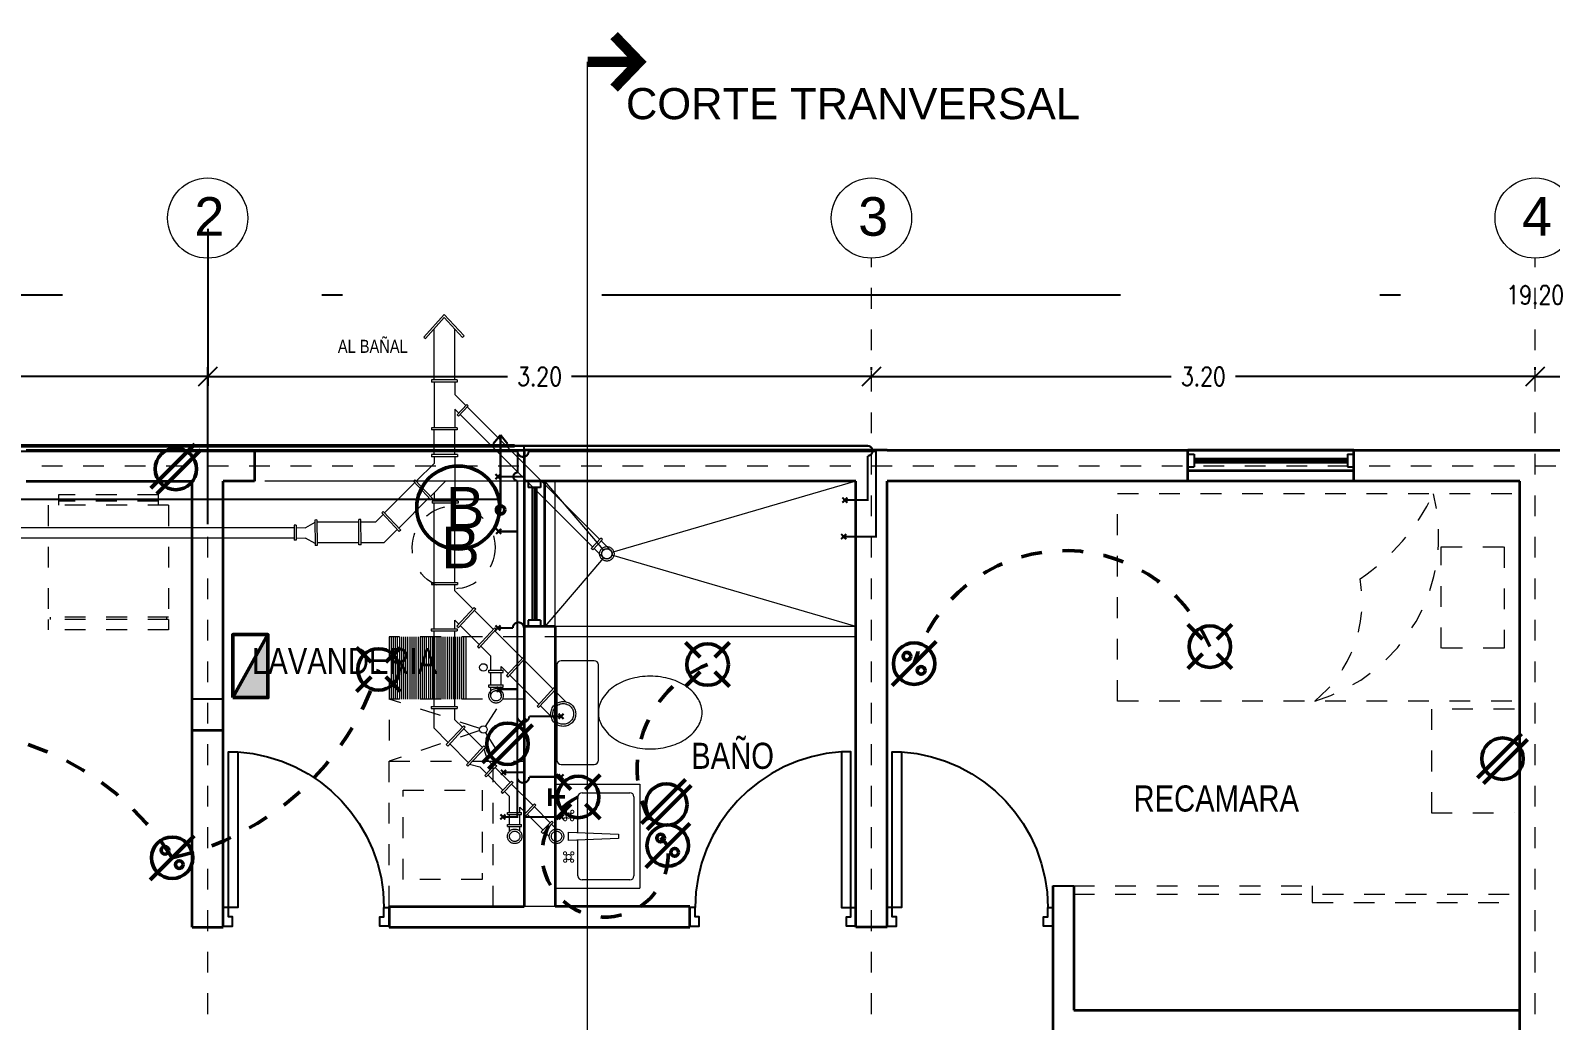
# Model space of a CAD drawing. Header units: metres. Extents: x -255 to -21, y -382 to -241.
# Drawn here: x -174.23 to -166.9, y -338.92 to -334.15 of the extents above; entities that cross this region are included whole.
import ezdxf
from ezdxf.enums import TextEntityAlignment as Align

# ---------------------------------------------------------------- set-up
doc = ezdxf.new("R2010")
doc.units = ezdxf.units.M
doc.header["$LTSCALE"] = 5
doc.header["$MEASUREMENT"] = 0
for name, pattern in [('CENTER2', [1.125, 0.75, -0.125, 0.125, -0.125]), ('DASHDOT', [1, 0.5, -0.25, 0, -0.25]), ('HIDDEN', [0.375, 0.25, -0.125])]:
    doc.linetypes.add(name, pattern=pattern)
doc.layers.get('0').update_dxf_attribs({"color": 30})
for name, color, linetype, lineweight in [('A-ANNO-DIMS', 3, 'Continuous', 18), ('A-ANNO-SYMB', 3, 'Continuous', 18), ('A-ANNO-TEXT', 3, 'Continuous', 18), ('A-DOOR-FULL', 4, 'Continuous', 25), ('A-ELEV-MBE2', 4, 'Continuous', 25), ('A-EQPM-FIXD', 1, 'Continuous', 50), ('A-FLOR-LEVL', 7, 'Continuous', 35), ('A-FLOR-OVHD', 3, 'HIDDEN', 18), ('A-FURN', 8, 'Continuous', 18), ('A-GLAZ-FULL', 4, 'Continuous', 25), ('A-WALL-FULL', 7, 'Continuous', 35), ('A-WALL-FULL-EXTR', 7, 'Continuous', 35), ('A-WALL-FULL-INTR', 7, 'Continuous', 35)]:
    doc.layers.add(name, color=color, linetype=linetype, lineweight=lineweight)
doc.styles.add('E-ARIAL', font='arial.ttf')
doc.styles.add('E-ROMANS', font='romans.shx', dxfattribs={"width": 0.8})
doc.styles.get("Standard").update_dxf_attribs({"font": 'arial.ttf'})
doc.dimstyles.new('E-0050_TICK_18', dxfattribs={"dimscale": 0.001, "dimtxt": 90, "dimasz": 90, "dimexe": 45, "dimexo": 30, "dimgap": 45, "dimtad": 0, "dimzin": 0, "dimdsep": 46, "dimtxsty": 'E-ROMANS', "dimblk": 'OBLIQUE', "dimcen": 45, "dimclrd": 256, "dimclre": 256, "dimclrt": 256, "dimadec": 0, "dimazin": 0, "dimtfac": 1, "dimtmove": 1, "dimatfit": 3, "dimldrblk": 'OPEN90', "dimfxl": 1, "dimtfill": 1, "dimtolj": 1, "dimtzin": 0, "dimarcsym": 0})

# ---------------------------------------------------------------- blocks, each defined once
blk = doc.blocks.new('DOOR-75')
for points in [[(-0.07, 0.84), (-0.07, 0.09), (-0.025, 0.09), (-0.025, 0.84), (-0.07, 0.84)], [(-0.775, 0.09), (-0.8, 0.09), (-0.8, 0), (-0.755, 0), (-0.755, 0.045), (-0.775, 0.045), (-0.775, 0.09)], [(-0.025, 0.09), (0, 0.09), (0, 0), (-0.045, 0), (-0.045, 0.045), (-0.025, 0.045), (-0.025, 0.09)]]:
    blk.add_lwpolyline(points)
at = {"linetype": 'HIDDEN'}
blk.add_arc((-0.0225, 0.089), 0.7525, 93.61808, 179.92486, dxfattribs=at)
blk = doc.blocks.new('_Oblique')
at = {"color": 0, "linetype": 'ByBlock', "lineweight": -2}
blk.add_line((-0.5, -0.5), (0.5, 0.5), dxfattribs=at)
blk = doc.blocks.new('*D182')
at = {"layer": 'A-ANNO-DIMS', "linetype": 'DASHDOT', "lineweight": -2, "transparency": 16777216}
for p, q in [((-173.3706, -336.5264), (-173.3706, -335.7701)), ((-170.1706, -335.7851), (-170.1706, -335.7701)), ((-173.3706, -335.8151), (-171.9253, -335.8151)), ((-170.1706, -335.8151), (-171.6159, -335.8151))]:
    blk.add_line(p, q, dxfattribs=at)
at = {"layer": 'A-ANNO-DIMS', "linetype": 'DASHDOT', "lineweight": -2, "transparency": 16777216, "xscale": 0.09, "yscale": 0.09, "zscale": 0.09, "rotation": 180}
blk.add_blockref('_Oblique', (-173.3706, -335.8151), dxfattribs=at)
at = {"layer": 'A-ANNO-DIMS', "linetype": 'DASHDOT', "lineweight": -2, "transparency": 16777216, "xscale": 0.09, "yscale": 0.09, "zscale": 0.09}
blk.add_blockref('_Oblique', (-170.1706, -335.8151), dxfattribs=at)
at = {"layer": 'A-ANNO-DIMS', "linetype": 'DASHDOT', "transparency": 16777216, "insert": (-171.7706, -335.8151), "char_height": 0.09, "attachment_point": 5, "style": 'E-ROMANS', "bg_fill": 3, "box_fill_scale": 1.25, "bg_fill_color": 256, "bg_fill_true_color": 13158600, "bg_fill_transparency": 0}
blk.add_mtext('\\A1;3.20', dxfattribs=at)
blk = doc.blocks.new('_Open90')
at = {"color": 0, "linetype": 'ByBlock', "lineweight": -2}
for p, q in [((0, 0), (-1, 0)), ((-0.5, 0.5), (0, 0)), ((0, 0), (-0.5, -0.5))]:
    blk.add_line(p, q, dxfattribs=at)
blk = doc.blocks.new('BAÑO 1')
at = {"linetype": 'DASHDOT'}
for p, q in [((0.2195, 1.0012), (0.2195, 1.2465)), ((0.3195, 1.0011), (0.3195, 1.2465)), ((0.3313, 1.0011), (0.2079, 1.0013)), ((0.2079, 1.0013), (0.2079, 0.9913)), ((0.3313, 0.9911), (0.2079, 0.9913)), ((0.2196, 0.9912), (0.2196, 0.7707)), ((0.3196, 0.9912), (0.3196, 0.931)), ((0.3313, 1.0011), (0.3313, 0.9911)), ((0.3724, 0.8781), (0.3196, 0.931)), ((0.3767, 0.8828), (0.3301, 0.8328)), ((0.3841, 0.8759), (0.3767, 0.8828)), ((0.3383, 0.8416), (0.3196, 0.8603)), ((0.3196, 0.8603), (0.3196, 0.7706)), ((0.3374, 0.826), (0.3301, 0.8328)), ((0.3841, 0.8759), (0.3374, 0.826)), ((0.984, 0.1963), (0.3454, 0.8345)), ((1.0181, 0.2328), (0.3795, 0.8711)), ((0.3313, 0.7706), (0.2079, 0.7708)), ((0.2079, 0.7708), (0.2079, 0.7608)), ((0.3313, 0.7606), (0.2079, 0.7608)), ((0.2195, 0.6412), (0.2195, 0.7607)), ((0.3195, 0.6412), (0.3195, 0.7606)), ((0.3313, 0.7706), (0.3313, 0.7606)), ((0.1337, 0.5131), (0.221, 0.6004)), ((0.333, 0.6412), (0.2077, 0.6412)), ((0.2077, 0.6412), (0.2077, 0.6312)), ((0.333, 0.6312), (0.2077, 0.6312)), ((0.221, 0.6004), (0.221, 0.6312)), ((0.321, 0.4177), (0.321, 0.6312)), ((0.333, 0.6412), (0.333, 0.6312)), ((0.1271, 0.5204), (0.1198, 0.5136)), ((0.2039, 0.4233), (0.1198, 0.5136)), ((0.2112, 0.4301), (0.1271, 0.5204)), ((0.202, 0.44), (0.2752, 0.5131)), ((-0.0191, 0.3604), (0.1267, 0.5062)), ((0.221, 0.4177), (0.221, 0.459)), ((-0.0256, 0.3674), (-0.0329, 0.3606)), ((0.0585, 0.277), (-0.0256, 0.3674)), ((0.0491, 0.2872), (0.1949, 0.4329)), ((0.2112, 0.4301), (0.2039, 0.4233)), ((0.335, 0.4177), (0.2097, 0.4177)), ((0.2097, 0.4177), (0.2097, 0.4077)), ((0.335, 0.4077), (0.2097, 0.4077)), ((0.2195, 0.0254), (0.2195, 0.4077)), ((0.3195, 0.0254), (0.3195, 0.4077)), ((0.335, 0.4177), (0.335, 0.4077)), ((-2.3333, 0.2996), (-2.3331, 0.227)), ((-2.3233, 0.2996), (-2.3333, 0.2996)), ((-2.3233, 0.2996), (-2.3231, 0.227)), ((-0.4552, 0.3016), (-0.455, 0.229)), ((-0.4452, 0.3016), (-0.4552, 0.3016)), ((-0.4452, 0.3016), (-0.445, 0.229)), ((-0.3553, 0.3136), (-0.4, 0.2886)), ((-0.3455, 0.3263), (-0.3555, 0.3261)), ((-0.3555, 0.3261), (-0.3534, 0.2027)), ((-0.3455, 0.3263), (-0.3434, 0.2029)), ((-0.3454, 0.3179), (-0.1428, 0.3179)), ((-0.1424, 0.2058), (-0.1429, 0.3293)), ((-0.1329, 0.3293), (-0.1429, 0.3293)), ((-0.1324, 0.2059), (-0.1329, 0.3293)), ((-0.1328, 0.3179), (-0.0617, 0.3179)), ((-0.0617, 0.3179), (-0.0262, 0.3533)), ((0.0512, 0.2702), (-0.0329, 0.3606)), ((-2.3689, 0.2397), (-0.455, 0.2397)), ((-2.3685, 0.2897), (-0.4552, 0.2897)), ((-2.3231, 0.227), (-2.3331, 0.227)), ((-0.445, 0.229), (-0.455, 0.229)), ((-0.4452, 0.2895), (-0.4, 0.2886)), ((-0.445, 0.2395), (-0.3995, 0.2386)), ((-0.3536, 0.2129), (-0.3995, 0.2386)), ((-0.0203, 0.2179), (0.042, 0.2801)), ((0.0585, 0.277), (0.0512, 0.2702)), ((1.0238, 0.239), (0.9772, 0.189)), ((1.0311, 0.2322), (0.9845, 0.1822)), ((-0.3434, 0.2029), (-0.3534, 0.2027)), ((-0.3437, 0.2179), (-0.1424, 0.2179)), ((-0.1324, 0.2059), (-0.1424, 0.2058)), ((-0.1324, 0.2179), (-0.0203, 0.2179)), ((0.9845, 0.1822), (0.9772, 0.189)), ((1.0348, 0.1455), (0.991, 0.1892)), ((0.2075, 0.0254), (0.3328, 0.0254)), ((0.2075, 0.0254), (0.2075, 0.0154)), ((0.2075, 0.0154), (0.3328, 0.0154)), ((0.2195, -0.198), (0.2195, 0.0154)), ((0.3195, -0.0154), (0.3195, 0.0154)), ((0.3328, 0.0254), (0.3328, 0.0154)), ((0.4067, -0.1025), (0.3195, -0.0154)), ((0.3293, -0.1857), (0.4134, -0.0953)), ((0.3366, -0.1925), (0.4207, -0.1021)), ((0.4134, -0.0953), (0.4207, -0.1021)), ((0.5055, -0.2012), (0.4138, -0.1096)), ((0.2055, -0.198), (0.3308, -0.198)), ((0.2055, -0.198), (0.2055, -0.208)), ((0.2055, -0.208), (0.3308, -0.208)), ((0.2195, -0.5728), (0.2195, -0.208)), ((0.3385, -0.1758), (0.3195, -0.1568)), ((0.3195, -0.198), (0.3195, -0.1568)), ((0.3195, -0.5728), (0.3195, -0.208)), ((0.3293, -0.1857), (0.3366, -0.1925)), ((0.3308, -0.198), (0.3308, -0.208)), ((0.4373, -0.2744), (0.3456, -0.1828)), ((0.4281, -0.2843), (0.5122, -0.1939)), ((0.4354, -0.2911), (0.5195, -0.2008)), ((0.5122, -0.1939), (0.5195, -0.2008)), ((0.6454, -0.341), (0.5125, -0.2083)), ((0.4281, -0.2843), (0.4354, -0.2911)), ((0.4933, -0.3304), (0.4444, -0.2815)), ((0.4933, -0.3983), (0.4933, -0.3304)), ((0.5679, -0.4241), (0.6521, -0.3338)), ((0.5753, -0.431), (0.6594, -0.3406)), ((0.6521, -0.3338), (0.6594, -0.3406)), ((0.7927, -0.4883), (0.6524, -0.3481)), ((0.4837, -0.3983), (0.552, -0.3983)), ((0.4837, -0.4083), (0.4837, -0.3983)), ((0.4837, -0.4083), (0.552, -0.4083)), ((0.4933, -0.4691), (0.4933, -0.4083)), ((0.5772, -0.4142), (0.5433, -0.3804)), ((0.5433, -0.3983), (0.5433, -0.3804)), ((0.5433, -0.4691), (0.5433, -0.4083)), ((0.552, -0.4083), (0.552, -0.3983)), ((0.5679, -0.4241), (0.5753, -0.431)), ((0.7245, -0.5615), (0.5842, -0.4213)), ((0.484, -0.4691), (0.5523, -0.4691)), ((0.484, -0.4791), (0.484, -0.4691)), ((0.484, -0.4791), (0.5523, -0.4791)), ((0.4933, -0.5213), (0.4933, -0.4791)), ((0.5433, -0.5213), (0.5433, -0.4791)), ((0.5523, -0.4791), (0.5523, -0.4691)), ((0.7162, -0.5705), (0.8003, -0.4802)), ((0.7235, -0.5773), (0.8076, -0.487)), ((0.8541, -0.5497), (0.7998, -0.4954)), ((0.8003, -0.4802), (0.8076, -0.487)), ((0.2055, -0.5728), (0.3308, -0.5728)), ((0.2055, -0.5728), (0.2055, -0.5828)), ((0.2055, -0.5828), (0.3308, -0.5828)), ((0.2195, -0.678), (0.2195, -0.5828)), ((0.3195, -0.6366), (0.3195, -0.5828)), ((0.3308, -0.5728), (0.3308, -0.5828)), ((0.7162, -0.5705), (0.7235, -0.5773)), ((0.7834, -0.6204), (0.7316, -0.5686)), ((0.3559, -0.6731), (0.3195, -0.6366)), ((0.2877, -0.7464), (0.2195, -0.678)), ((0.2783, -0.7565), (0.3625, -0.6661)), ((0.2857, -0.7633), (0.3698, -0.6729)), ((0.3625, -0.6661), (0.3698, -0.6729)), ((0.4535, -0.7709), (0.363, -0.6802)), ((0.2783, -0.7565), (0.2857, -0.7633)), ((0.384, -0.8428), (0.2948, -0.7534)), ((0.3753, -0.8535), (0.4594, -0.7632)), ((0.3826, -0.8603), (0.4667, -0.77)), ((0.4594, -0.7632), (0.4667, -0.77)), ((0.4598, -0.7775), (0.475, -0.8278)), ((0.3753, -0.8535), (0.3826, -0.8603)), ((0.3911, -0.8512), (0.4407, -0.8642)), ((0.4726, -0.8962), (0.4407, -0.8642)), ((0.4642, -0.9049), (0.5144, -0.8525)), ((0.4714, -0.9118), (0.5216, -0.8594)), ((0.5071, -0.86), (0.475, -0.8278)), ((0.5864, -0.9394), (0.5142, -0.8671)), ((0.5144, -0.8525), (0.5216, -0.8594)), ((0.4642, -0.9049), (0.4714, -0.9118)), ((0.5518, -0.9755), (0.4796, -0.9032)), ((0.5429, -0.9848), (0.5931, -0.9324)), ((0.5501, -0.9917), (0.6004, -0.9393)), ((0.5931, -0.9324), (0.6004, -0.9393)), ((0.696, -1.0492), (0.5934, -0.9465)), ((0.5429, -0.9848), (0.5501, -0.9917)), ((0.5836, -1.0074), (0.5589, -0.9826)), ((0.5836, -1.0839), (0.5836, -1.0074)), ((0.5732, -1.0839), (0.6416, -1.0839)), ((0.5732, -1.0939), (0.5732, -1.0839)), ((0.5732, -1.0939), (0.6416, -1.0939)), ((0.5836, -1.142), (0.5836, -1.0939)), ((0.6336, -1.0839), (0.6336, -1.0575)), ((0.6614, -1.0854), (0.6336, -1.0575)), ((0.6336, -1.142), (0.6336, -1.0939)), ((0.6416, -1.0939), (0.6416, -1.0839)), ((0.6532, -1.0939), (0.7034, -1.0415)), ((0.6532, -1.0939), (0.6604, -1.1008)), ((0.6604, -1.1008), (0.7107, -1.0484)), ((0.7447, -1.1689), (0.6685, -1.0924)), ((0.7793, -1.1328), (0.703, -1.0563)), ((0.7034, -1.0415), (0.7107, -1.0484)), ((0.5732, -1.142), (0.6416, -1.142)), ((0.5732, -1.152), (0.5732, -1.142)), ((0.5732, -1.152), (0.6416, -1.152)), ((0.5836, -1.174), (0.5836, -1.152)), ((0.6336, -1.1745), (0.6336, -1.152)), ((0.6416, -1.152), (0.6416, -1.142)), ((0.7362, -1.1777), (0.7865, -1.1253)), ((0.7435, -1.1847), (0.7937, -1.1322)), ((0.8102, -1.1637), (0.7864, -1.1398)), ((0.7865, -1.1253), (0.7937, -1.1322)), ((0.5836, -1.2022), (0.5836, -1.1952)), ((0.7362, -1.1777), (0.7435, -1.1847)), ((0.7748, -1.199), (0.7518, -1.176))]:
    blk.add_line(p, q, dxfattribs=at)
for centre, radius in [((-2.3945, 0.2649), 0.036), ((-2.3945, 0.2649), 0.026), ((1.0525, 0.1631), 0.035), ((1.0525, 0.1631), 0.025), ((0.5183, -0.5213), 0.035), ((0.5183, -0.5213), 0.025), ((0.8422, -0.6085), 0.06), ((0.8422, -0.6085), 0.05), ((0.6083, -1.1987), 0.035), ((0.8098, -1.1987), 0.035), ((0.6083, -1.1987), 0.025), ((0.8098, -1.1987), 0.025)]:
    blk.add_circle(centre, radius, dxfattribs=at)
blk = doc.blocks.new('*D189')
at = {"layer": 'A-ANNO-DIMS', "linetype": 'DASHDOT', "lineweight": -2, "transparency": 16777216}
for p, q in [((-176.5706, -334.8836), (-176.5706, -335.467)), ((-157.3706, -334.8836), (-157.3706, -335.467)), ((-176.5706, -335.422), (-167.1545, -335.422)), ((-157.3706, -335.422), (-166.7868, -335.422))]:
    blk.add_line(p, q, dxfattribs=at)
at = {"layer": 'A-ANNO-DIMS', "linetype": 'DASHDOT', "lineweight": -2, "transparency": 16777216, "xscale": 0.09, "yscale": 0.09, "zscale": 0.09, "rotation": 180}
blk.add_blockref('_Oblique', (-176.5706, -335.422), dxfattribs=at)
at = {"layer": 'A-ANNO-DIMS', "linetype": 'DASHDOT', "lineweight": -2, "transparency": 16777216, "xscale": 0.09, "yscale": 0.09, "zscale": 0.09}
blk.add_blockref('_Oblique', (-157.3706, -335.422), dxfattribs=at)
at = {"layer": 'A-ANNO-DIMS', "linetype": 'DASHDOT', "transparency": 16777216, "insert": (-166.9706, -335.422), "char_height": 0.09, "attachment_point": 5, "style": 'E-ROMANS', "bg_fill": 3, "box_fill_scale": 1.25, "bg_fill_color": 256, "bg_fill_true_color": 13158600, "bg_fill_transparency": 0}
blk.add_mtext('\\A1;19.20', dxfattribs=at)
blk = doc.blocks.new('*D192')
at = {"layer": 'A-ANNO-DIMS', "linetype": 'DASHDOT', "lineweight": -2, "transparency": 16777216}
for p, q in [((-166.9706, -335.7851), (-166.9706, -335.7701)), ((-163.7706, -335.7851), (-163.7706, -335.7701)), ((-166.9706, -335.8151), (-165.5253, -335.8151)), ((-163.7706, -335.8151), (-165.2159, -335.8151))]:
    blk.add_line(p, q, dxfattribs=at)
at = {"layer": 'A-ANNO-DIMS', "linetype": 'DASHDOT', "lineweight": -2, "transparency": 16777216, "xscale": 0.09, "yscale": 0.09, "zscale": 0.09, "rotation": 180}
blk.add_blockref('_Oblique', (-166.9706, -335.8151), dxfattribs=at)
at = {"layer": 'A-ANNO-DIMS', "linetype": 'DASHDOT', "lineweight": -2, "transparency": 16777216, "xscale": 0.09, "yscale": 0.09, "zscale": 0.09}
blk.add_blockref('_Oblique', (-163.7706, -335.8151), dxfattribs=at)
at = {"layer": 'A-ANNO-DIMS', "linetype": 'DASHDOT', "transparency": 16777216, "insert": (-165.3706, -335.8151), "char_height": 0.09, "attachment_point": 5, "style": 'E-ROMANS', "bg_fill": 3, "box_fill_scale": 1.25, "bg_fill_color": 256, "bg_fill_true_color": 13158600, "bg_fill_transparency": 0}
blk.add_mtext('\\A1;3.20', dxfattribs=at)
blk = doc.blocks.new('*D193')
at = {"layer": 'A-ANNO-DIMS', "linetype": 'DASHDOT', "lineweight": -2, "transparency": 16777216}
for p, q in [((-170.1706, -335.7851), (-170.1706, -335.7701)), ((-166.9706, -335.7851), (-166.9706, -335.7701)), ((-170.1706, -335.8151), (-168.7253, -335.8151)), ((-166.9706, -335.8151), (-168.4159, -335.8151))]:
    blk.add_line(p, q, dxfattribs=at)
at = {"layer": 'A-ANNO-DIMS', "linetype": 'DASHDOT', "lineweight": -2, "transparency": 16777216, "xscale": 0.09, "yscale": 0.09, "zscale": 0.09, "rotation": 180}
blk.add_blockref('_Oblique', (-170.1706, -335.8151), dxfattribs=at)
at = {"layer": 'A-ANNO-DIMS', "linetype": 'DASHDOT', "lineweight": -2, "transparency": 16777216, "xscale": 0.09, "yscale": 0.09, "zscale": 0.09}
blk.add_blockref('_Oblique', (-166.9706, -335.8151), dxfattribs=at)
at = {"layer": 'A-ANNO-DIMS', "linetype": 'DASHDOT', "transparency": 16777216, "insert": (-168.5706, -335.8151), "char_height": 0.09, "attachment_point": 5, "style": 'E-ROMANS', "bg_fill": 3, "box_fill_scale": 1.25, "bg_fill_color": 256, "bg_fill_true_color": 13158600, "bg_fill_transparency": 0}
blk.add_mtext('\\A1;3.20', dxfattribs=at)
blk = doc.blocks.new('*D194')
at = {"layer": 'A-ANNO-DIMS', "lineweight": -2, "transparency": 16777216}
for p, q in [((-173.3706, -336.5264), (-173.3706, -335.7701)), ((-170.1706, -335.7851), (-170.1706, -335.7701)), ((-173.3706, -335.8151), (-171.9253, -335.8151)), ((-170.1706, -335.8151), (-171.6159, -335.8151))]:
    blk.add_line(p, q, dxfattribs=at)
at = {"layer": 'A-ANNO-DIMS', "lineweight": -2, "transparency": 16777216, "xscale": 0.09, "yscale": 0.09, "zscale": 0.09, "rotation": 180}
blk.add_blockref('_Oblique', (-173.3706, -335.8151), dxfattribs=at)
at = {"layer": 'A-ANNO-DIMS', "lineweight": -2, "transparency": 16777216, "xscale": 0.09, "yscale": 0.09, "zscale": 0.09}
blk.add_blockref('_Oblique', (-170.1706, -335.8151), dxfattribs=at)
at = {"layer": 'A-ANNO-DIMS', "transparency": 16777216, "insert": (-171.7706, -335.8151), "char_height": 0.09, "attachment_point": 5, "style": 'E-ROMANS', "bg_fill": 3, "box_fill_scale": 1.25, "bg_fill_color": 256, "bg_fill_true_color": 13158600, "bg_fill_transparency": 0}
blk.add_mtext('\\A1;3.20', dxfattribs=at)
blk = doc.blocks.new('*D195')
at = {"layer": 'A-ANNO-DIMS', "linetype": 'DASHDOT', "lineweight": -2, "transparency": 16777216}
for p, q in [((-176.5706, -335.1037), (-176.5706, -335.8601)), ((-173.3706, -335.1037), (-173.3706, -335.8601)), ((-176.5706, -335.8151), (-175.1253, -335.8151)), ((-173.3706, -335.8151), (-174.8159, -335.8151))]:
    blk.add_line(p, q, dxfattribs=at)
at = {"layer": 'A-ANNO-DIMS', "linetype": 'DASHDOT', "lineweight": -2, "transparency": 16777216, "xscale": 0.09, "yscale": 0.09, "zscale": 0.09, "rotation": 180}
blk.add_blockref('_Oblique', (-176.5706, -335.8151), dxfattribs=at)
at = {"layer": 'A-ANNO-DIMS', "linetype": 'DASHDOT', "lineweight": -2, "transparency": 16777216, "xscale": 0.09, "yscale": 0.09, "zscale": 0.09}
blk.add_blockref('_Oblique', (-173.3706, -335.8151), dxfattribs=at)
at = {"layer": 'A-ANNO-DIMS', "linetype": 'DASHDOT', "transparency": 16777216, "insert": (-174.9706, -335.8151), "char_height": 0.09, "attachment_point": 5, "style": 'E-ROMANS', "bg_fill": 3, "box_fill_scale": 1.25, "bg_fill_color": 256, "bg_fill_true_color": 13158600, "bg_fill_transparency": 0}
blk.add_mtext('\\A1;3.20', dxfattribs=at)
blk = doc.blocks.new('INOD')
for p, q in [((0.23, 0), (-0.23, 0)), ((-0.25, -0.02), (-0.25, -0.18)), ((0.25, -0.18), (0.25, -0.02)), ((-0.23, -0.2), (0.23, -0.2))]:
    blk.add_line(p, q)
blk.add_lwpolyline([(-0.175, -0.45, 0.07067), (-0.1609, -0.5491, 0.082314), (-0.1237, -0.6268, 0.106842), (-0.0634, -0.6826, 0.13438), (0, -0.7, 0.13438), (0.0634, -0.6826, 0.106842), (0.1237, -0.6268, 0.082314), (0.1609, -0.5491, 0.07067), (0.175, -0.45, 0.07067), (0.1609, -0.3509, 0.082314), (0.1237, -0.2732, 0.106842), (0.0634, -0.2174, 0.13438), (0, -0.2, 0.13438), (-0.0634, -0.2174, 0.106842), (-0.1237, -0.2732, 0.082314), (-0.1609, -0.3509, 0.07067)], format="xyb", close=True)
for centre, start, end in [((-0.23, -0.02), 90, 180), ((0.23, -0.02), 0, 90), ((-0.23, -0.18), 180, 270), ((0.23, -0.18), 270, 0)]:
    blk.add_arc(centre, 0.02, start, end)
blk = doc.blocks.new('TAG-CORTE-2')
blk.add_line((0, 0), (0, 2))
at = {"const_width": 0.1}
blk.add_lwpolyline([(0, 2), (0.5, 2)], dxfattribs=at)
at = {"style": 'E-ARIAL'}
blk.add_attdef('A', text='', height=0.6, dxfattribs=at).set_placement((0.5, 2), align=Align.MIDDLE_LEFT)

msp = doc.modelspace()

# ---------------------------------------------------------------- hatches: boundary and pattern name
at = {"layer": 'A-EQPM-FIXD'}
msp.add_hatch(color=256, dxfattribs=at).paths.add_polyline_path([(-173.2496, -337.3625), (-173.0805, -337.3625), (-173.0805, -337.0587)])

# ---------------------------------------------------------------- linework, layer by layer
at = {"layer": 'A-ANNO-DIMS', "linetype": 'DASHDOT', "const_width": 0.01}
msp.add_lwpolyline([(-173.4456, -337.3698), (-173.4456, -337.5198), (-173.2956, -337.5198), (-173.2956, -337.3698)], close=True, dxfattribs=at)
at = {"layer": 'A-ANNO-DIMS'}
for centre in [(-173.3706, -335.0512), (-170.1706, -335.0512), (-166.9706, -335.0512)]:
    msp.add_circle(centre, 0.1935, dxfattribs=at)
at = {"layer": 'A-ANNO-SYMB', "const_width": 0.05}
msp.add_lwpolyline([(-171.4112, -334.1717), (-171.2895, -334.2981), (-171.4112, -334.4245)], dxfattribs=at)
at = {"layer": 'A-ELEV-MBE2'}
msp.add_line((-169.2956, -338.2698), (-169.1956, -338.2698), dxfattribs=at)
at = {"layer": 'A-ELEV-MBE2', "linetype": 'HIDDEN', "ltscale": 0.001}
msp.add_line((-170.0947, -338.4173), (-170.0947, -338.3723), dxfattribs=at)
at = {"layer": 'A-EQPM-FIXD'}
for p, q in [((-174.9403, -336.1493), (-171.8918, -336.1493)), ((-173.6444, -336.3525), (-173.4322, -336.1404)), ((-173.6161, -336.3808), (-173.404, -336.1687)), ((-168.5746, -337.0816), (-168.6453, -337.0109)), ((-168.5039, -337.0816), (-168.4332, -337.0109)), ((-173.0805, -337.0587), (-173.2496, -337.3625)), ((-170.9957, -337.1682), (-171.0664, -337.0975)), ((-170.925, -337.1682), (-170.8543, -337.0975)), ((-170.071, -337.3051), (-169.8589, -337.093)), ((-172.5824, -337.1916), (-172.6531, -337.1209)), ((-172.5117, -337.1916), (-172.441, -337.1209)), ((-168.5746, -337.1524), (-168.6453, -337.2231)), ((-168.5039, -337.1523), (-168.4332, -337.2231)), ((-170.9957, -337.2389), (-171.0664, -337.3097)), ((-170.925, -337.2389), (-170.8543, -337.3096)), ((-172.5824, -337.2624), (-172.6531, -337.3331)), ((-172.5117, -337.2624), (-172.441, -337.3331)), ((-172.045, -337.6772), (-171.8329, -337.4651)), ((-172.0167, -337.7055), (-171.8046, -337.4934)), ((-167.2487, -337.7491), (-167.0366, -337.537)), ((-167.2204, -337.7774), (-167.0083, -337.5652)), ((-171.6196, -337.8065), (-171.6903, -337.7358)), ((-171.5489, -337.8065), (-171.4782, -337.7358)), ((-171.2797, -337.9704), (-171.0675, -337.7582)), ((-171.7204, -337.8011), (-171.7204, -337.8848)), ((-171.6483, -337.8419), (-171.7204, -337.8419)), ((-171.2514, -337.9987), (-171.0393, -337.7865)), ((-171.6196, -337.8772), (-171.6903, -337.948)), ((-171.5489, -337.8772), (-171.4782, -337.9479)), ((-171.2589, -338.1821), (-171.0467, -337.97)), ((-173.6477, -338.2409), (-173.4356, -338.0288))]:
    msp.add_line(p, q, dxfattribs=at)
at = {"layer": 'A-EQPM-FIXD', "ltscale": 0.01, "const_width": 0.01}
for points in [[(-171.9713, -336.298), (-171.8461, -336.298), (-171.8461, -336.2906), (-171.8461, -336.1493), (-174.9403, -336.1493), (-174.9403, -336.2748)], [(-171.8461, -336.298), (-171.8461, -337.7232), (-171.9445, -337.7232)]]:
    msp.add_lwpolyline(points, dxfattribs=at)
msp.add_lwpolyline([(-171.8461, -336.1493), (-170.1892, -336.1493, -1), (-170.1892, -336.1974), (-170.1892, -336.4107), (-170.2989, -336.4107)], format="xyb", dxfattribs=at)
at = {"layer": 'A-EQPM-FIXD'}
msp.add_lwpolyline([(-174.8104, -336.2753, 0.01, 0.01, 0), (-174.8104, -336.1757, 0.01, 0.01, 0), (-171.8768, -336.1757, 0.01, 0.01, 0), (-171.8768, -336.2778, 0.01, 0.01, 0.962568), (-171.8783, -336.3178, 0.01, 0.01, 0), (-171.8783, -336.5623, 0.01, 0.01, 0), (-171.9682, -336.5623, 0, 0, 0)], format="xyseb", dxfattribs=at)
at = {"layer": 'A-EQPM-FIXD', "const_width": 0.01}
for points in [[(-171.8768, -336.1757, 1), (-171.8234, -336.1757, 0)], [(-171.8994, -337.0269), (-171.8994, -337.0269, -1), (-171.8462, -337.0269, -1)], [(-171.8782, -337.4527, 1), (-171.8207, -337.4527)], [(-171.8782, -337.7449, 1), (-171.8207, -337.7449)]]:
    msp.add_lwpolyline(points, format="xyb", dxfattribs=at)
for points in [[(-171.8234, -336.1757), (-170.1484, -336.1757), (-170.1484, -336.1757), (-170.1484, -336.5871), (-170.305, -336.5871)], [(-171.9588, -336.2859), (-171.9839, -336.3101)], [(-171.9593, -336.3105), (-171.9834, -336.2855)], [(-170.2864, -336.3986), (-170.3114, -336.4228)], [(-170.2868, -336.4232), (-170.311, -336.3982)], [(-171.9553, -336.5496), (-171.9803, -336.5738)], [(-171.9557, -336.5742), (-171.9799, -336.5492)], [(-171.8783, -336.5623), (-171.8783, -337.9381), (-171.9473, -337.9381)], [(-170.2921, -336.5745), (-170.3171, -336.5987)], [(-170.2925, -336.5991), (-170.3167, -336.5741)], [(-171.9588, -337.0148), (-171.9839, -337.039)], [(-171.9593, -337.0394), (-171.9834, -337.0144)], [(-171.9713, -337.0269), (-171.8986, -337.0269)], [(-171.9532, -337.3107), (-171.9783, -337.3349)], [(-171.9537, -337.3354), (-171.9779, -337.3103)], [(-171.965, -337.3221), (-171.8783, -337.3221)], [(-171.8207, -337.4527), (-171.6671, -337.4527)], [(-171.6545, -337.4406), (-171.6796, -337.4648)], [(-171.655, -337.4653), (-171.6791, -337.4402)], [(-171.932, -337.7112), (-171.957, -337.7353)], [(-171.9324, -337.7358), (-171.9566, -337.7107)], [(-171.8461, -337.7232), (-171.8461, -337.9381), (-171.665, -337.9381)], [(-171.8207, -337.7449), (-171.6671, -337.7449)], [(-171.6545, -337.733), (-171.6796, -337.7572)], [(-171.655, -337.7576), (-171.6791, -337.7326)], [(-171.935, -337.9262), (-171.96, -337.9503)], [(-171.9354, -337.9508), (-171.9596, -337.9257)], [(-171.6525, -337.926), (-171.6775, -337.9501)], [(-171.6529, -337.9506), (-171.6771, -337.9255)]]:
    msp.add_lwpolyline(points, dxfattribs=at)
at = {"layer": 'A-EQPM-FIXD'}
msp.add_lwpolyline([(-173.2496, -337.3625), (-173.0805, -337.3625), (-173.0805, -337.0587), (-173.2496, -337.0587)], close=True, dxfattribs=at)
for centre, radius in [((-173.5242, -336.2606), 0.1), ((-172.1626, -336.4469), 0.2), ((-168.5392, -337.117), 0.1), ((-170.9604, -337.2036), 0.1), ((-169.965, -337.1991), 0.1), ((-172.5471, -337.227), 0.1), ((-169.9996, -337.1632), 0.0185), ((-169.931, -337.2318), 0.0185), ((-171.9248, -337.5853), 0.1), ((-167.1285, -337.6572), 0.1), ((-171.5843, -337.8419), 0.1), ((-171.1595, -337.8784), 0.1), ((-171.1528, -338.076), 0.1), ((-173.5416, -338.1348), 0.1), ((-171.1874, -338.0402), 0.0185), ((-173.5763, -338.099), 0.0185), ((-171.1188, -338.1087), 0.0185), ((-173.5076, -338.1676), 0.0185)]:
    msp.add_circle(centre, radius, dxfattribs=at)
at = {"layer": 'A-EQPM-FIXD', "linetype": 'HIDDEN', "ltscale": 0.009}
for centre, radius, start, end in [((-169.2375, -337.412), 0.758, 22.90149, 163.68755), ((-173.8351, -336.8146), 1.3525, 282.53249, 342.24599), ((-170.76, -337.7052), 0.5402, 111.76951, 223.3522), ((-174.6564, -338.8385), 1.3183, 32.26116, 102.8), ((-171.4542, -338.1167), 0.3041, 115.33305, 7.69155)]:
    msp.add_arc(centre, radius, start, end, dxfattribs=at)
at = {"layer": 'A-FLOR-LEVL'}
for p, q in [((-167.8456, -336.1698), (-168.6456, -336.1698)), ((-167.8456, -336.2698), (-168.6456, -336.2698))]:
    msp.add_line(p, q, dxfattribs=at)
at = {"layer": 'A-FLOR-OVHD'}
for p, q in [((-171.6956, -337.0198), (-171.6956, -336.3198)), ((-168.6456, -336.3198), (-167.8456, -336.3198))]:
    msp.add_line(p, q, dxfattribs=at)
at = {"layer": 'A-FURN', "linetype": 'DASHDOT'}
for p, q in [((-172.3283, -335.6247), (-172.2302, -335.5161)), ((-172.3209, -335.6314), (-172.2301, -335.5309)), ((-172.2302, -335.5161), (-172.1343, -335.6194)), ((-172.2301, -335.5309), (-172.1416, -335.6262)), ((-172.3283, -335.6247), (-172.3209, -335.6314)), ((-172.1416, -335.6262), (-172.1343, -335.6194)), ((-171.4675, -336.6007), (-171.4748, -336.5939)), ((-171.4286, -336.6521), (-171.4735, -336.6072)), ((-171.6712, -338.014), (-171.6728, -338.0123)), ((-171.6956, -338.3698), (-171.8456, -338.3698))]:
    msp.add_line(p, q, dxfattribs=at)
at = {"layer": 'A-FURN', "linetype": 'HIDDEN', "ltscale": 0.001}
for p, q in [((-173.5593, -336.4357), (-174.1393, -336.4357)), ((-174.1393, -336.4357), (-174.1393, -336.9757)), ((-174.0893, -336.3857), (-174.0893, -336.4357)), ((-173.6093, -336.3857), (-174.0893, -336.3857)), ((-173.6093, -336.4057), (-174.0893, -336.4057)), ((-173.6093, -336.4157), (-174.0893, -336.4157)), ((-173.6093, -336.3857), (-173.6093, -336.4357)), ((-173.5593, -336.4357), (-173.5593, -336.9757)), ((-168.9838, -337.3793), (-168.9838, -336.3793)), ((-168.9838, -336.3793), (-167.0838, -336.3793)), ((-173.5593, -336.9757), (-174.1393, -336.9757)), ((-174.1393, -336.9857), (-174.1393, -337.0357)), ((-173.5593, -336.9857), (-174.1393, -336.9857)), ((-173.5593, -337.0357), (-174.1393, -337.0357)), ((-174.1293, -336.9757), (-174.1293, -336.9857)), ((-173.5693, -336.9757), (-173.5693, -336.9857)), ((-173.5593, -336.9857), (-173.5593, -337.0357)), ((-172.4956, -337.0698), (-172.4956, -337.6698)), ((-171.8456, -337.0698), (-172.4956, -337.0698)), ((-171.8456, -337.3698), (-172.4956, -337.3698)), ((-172.0587, -337.5116), (-172.4956, -337.3698)), ((-172.0314, -337.5015), (-171.9456, -337.3698)), ((-167.0838, -337.3793), (-168.9838, -337.3793)), ((-167.4712, -337.4184), (-167.4712, -337.9184)), ((-167.0712, -337.4184), (-167.4712, -337.4184)), ((-172.0587, -337.5219), (-172.4956, -337.6698)), ((-172.0317, -337.532), (-171.9456, -337.6698)), ((-172.4956, -337.6698), (-171.8456, -337.6698)), ((-172.4956, -338.3698), (-172.4956, -337.6698)), ((-171.9956, -337.6698), (-171.9956, -338.3698)), ((-167.4712, -337.9184), (-167.0712, -337.9184)), ((-169.1956, -338.2698), (-168.0456, -338.2698)), ((-168.0456, -338.2698), (-168.0456, -338.3498)), ((-169.1956, -338.3098), (-167.0456, -338.3098)), ((-168.0456, -338.3498), (-167.0456, -338.3498))]:
    msp.add_line(p, q, dxfattribs=at)
at = {"layer": 'A-FURN'}
for p, q in [((-171.4622, -336.6885), (-171.7456, -337.0198)), ((-170.2456, -337.0198), (-171.4226, -336.6767)), ((-170.2456, -337.0198), (-171.7456, -337.0198)), ((-172.4866, -337.0698), (-172.4866, -337.3698)), ((-172.4766, -337.0698), (-172.4766, -337.3698)), ((-172.4666, -337.0698), (-172.4666, -337.3698)), ((-172.4566, -337.0698), (-172.4566, -337.3698)), ((-172.4466, -337.0698), (-172.4466, -337.3698)), ((-172.4366, -337.0698), (-172.4366, -337.3698)), ((-172.4266, -337.0698), (-172.4266, -337.3698)), ((-172.4166, -337.0698), (-172.4166, -337.3698)), ((-172.4066, -337.0698), (-172.4066, -337.3698)), ((-172.3966, -337.0698), (-172.3966, -337.3698)), ((-172.3966, -337.0698), (-172.3966, -337.3698)), ((-172.3866, -337.0698), (-172.3866, -337.3698)), ((-172.3766, -337.0698), (-172.3766, -337.3698)), ((-172.3666, -337.0698), (-172.3666, -337.3698)), ((-172.3566, -337.0698), (-172.3566, -337.3698)), ((-172.3466, -337.0698), (-172.3466, -337.3698)), ((-172.3366, -337.0698), (-172.3366, -337.3698)), ((-172.3266, -337.0698), (-172.3266, -337.3698)), ((-172.3166, -337.0698), (-172.3166, -337.3698)), ((-172.3166, -337.0698), (-172.3166, -337.3698)), ((-172.3066, -337.0698), (-172.3066, -337.3698)), ((-172.3066, -337.0698), (-172.3066, -337.3698)), ((-172.2966, -337.0698), (-172.2966, -337.3698)), ((-172.2966, -337.0698), (-172.2966, -337.3698)), ((-172.2866, -337.0698), (-172.2866, -337.3698)), ((-172.2866, -337.0698), (-172.2866, -337.3698)), ((-172.2766, -337.0698), (-172.2766, -337.3698)), ((-172.2766, -337.0698), (-172.2766, -337.3698)), ((-172.2666, -337.0698), (-172.2666, -337.3698)), ((-172.2566, -337.0698), (-172.2566, -337.3698)), ((-172.2466, -337.0698), (-172.2466, -337.3698)), ((-172.2366, -337.0698), (-172.2366, -337.3698)), ((-172.2266, -337.0698), (-172.2266, -337.3698)), ((-172.2166, -337.0698), (-172.2166, -337.3698)), ((-172.2066, -337.0698), (-172.2066, -337.3698)), ((-172.1966, -337.0698), (-172.1966, -337.3698)), ((-172.1866, -337.0698), (-172.1866, -337.3698)), ((-172.1766, -337.0698), (-172.1766, -337.3698)), ((-172.1666, -337.0698), (-172.1666, -337.3698)), ((-172.1566, -337.0698), (-172.1566, -337.3698)), ((-172.1466, -337.0698), (-172.1466, -337.3698)), ((-172.1366, -337.0698), (-172.1366, -337.3698)), ((-172.1266, -337.0698), (-172.1266, -337.3698)), ((-170.2456, -337.0698), (-171.7456, -337.0698)), ((-171.6872, -337.7809), (-171.2872, -337.7809)), ((-171.5854, -338.0135), (-171.5854, -337.8416)), ((-171.5654, -337.8216), (-171.3354, -337.8216)), ((-171.3154, -337.8416), (-171.3154, -338.2216)), ((-171.2872, -337.7809), (-171.2872, -338.2809)), ((-171.5854, -338.2216), (-171.5854, -338.0497)), ((-171.6872, -338.2809), (-171.2872, -338.2809)), ((-171.3354, -338.2416), (-171.5654, -338.2416))]:
    msp.add_line(p, q, dxfattribs=at)
at = {"layer": 'A-FURN', "linetype": 'HIDDEN', "ltscale": 0.001}
for points in [[(-167.4235, -336.6366), (-167.1212, -336.6366), (-167.1212, -337.125), (-167.4235, -337.125)], [(-172.4288, -337.8093), (-172.0478, -337.8093), (-172.0478, -338.2399), (-172.4288, -338.2399)]]:
    msp.add_lwpolyline(points, close=True, dxfattribs=at)
at = {"layer": 'A-FURN', "const_width": 0.005}
for points in [[(-171.6479, -337.9209, -1), (-171.6479, -337.9059, -1)], [(-171.6304, -337.9191, -1), (-171.6304, -337.9441, -1)], [(-171.6129, -337.9209, 1), (-171.6129, -337.9059, 1)], [(-171.6547, -337.9492, -1), (-171.6397, -337.9492, -1)], [(-171.6061, -337.9492, 1), (-171.6211, -337.9492, 1)], [(-171.6479, -338.1209, -1), (-171.6479, -338.1059, -1)], [(-171.6304, -338.1191, -1), (-171.6304, -338.1441, -1)], [(-171.6129, -338.1209, 1), (-171.6129, -338.1059, 1)], [(-171.6547, -338.1492, -1), (-171.6397, -338.1492, -1)], [(-171.6061, -338.1492, 1), (-171.6211, -338.1492, 1)]]:
    msp.add_lwpolyline(points, format="xyb", close=True, dxfattribs=at)
at = {"layer": 'A-FURN'}
msp.add_lwpolyline([(-171.3904, -338.0216), (-171.3904, -338.0416), (-171.6304, -338.0516), (-171.6304, -338.0116)], close=True, dxfattribs=at)
for centre, radius in [((-171.4462, -336.6698), 0.0246), ((-172.0413, -337.2175), 0.0181), ((-172.0413, -337.5166), 0.0181)]:
    msp.add_circle(centre, radius, dxfattribs=at)
at = {"layer": 'A-FURN', "linetype": 'HIDDEN', "ltscale": 0.001}
for centre, radius, start, end in [((-168.2645, -336.583), 0.829, 286.15805, 14.16244), ((-168.413, -335.9158), 1.0595, 304.34498, 334.00729), ((-168.4207, -336.9007), 0.6154, 308.95588, 10.31121)]:
    msp.add_arc(centre, radius, start, end, dxfattribs=at)
at = {"layer": 'A-FURN'}
for centre, start, end in [((-171.5654, -337.8416), 90, 180), ((-171.3354, -337.8416), 0, 90), ((-171.5654, -338.2216), 180, 270), ((-171.3354, -338.2216), 270, 0)]:
    msp.add_arc(centre, 0.02, start, end, dxfattribs=at)
at = {"layer": 'A-GLAZ-FULL'}
for p, q in [((-168.6456, -336.1898), (-168.6156, -336.1898)), ((-168.6156, -336.2098), (-167.8756, -336.2098)), ((-168.6156, -336.2198), (-167.8756, -336.2198)), ((-168.6156, -336.2298), (-167.8756, -336.2298)), ((-167.8756, -336.1898), (-167.8456, -336.1898)), ((-168.6456, -336.2498), (-168.6156, -336.2498)), ((-167.8756, -336.2498), (-167.8456, -336.2498)), ((-171.8256, -336.9898), (-171.8256, -337.0198)), ((-171.7656, -336.9898), (-171.8256, -336.9898)), ((-171.7656, -336.9898), (-171.7656, -337.0198))]:
    msp.add_line(p, q, dxfattribs=at)
at = {"layer": 'A-GLAZ-FULL', "ltscale": 0.001}
for p, q in [((-168.6156, -336.1898), (-168.6156, -336.2498)), ((-167.8756, -336.1898), (-167.8756, -336.2498))]:
    msp.add_line(p, q, dxfattribs=at)
at = {"layer": 'A-WALL-FULL'}
for p, q in [((-168.6456, -336.3198), (-168.6456, -336.1698)), ((-167.8456, -336.3198), (-167.8456, -336.1698)), ((-173.4456, -337.5198), (-173.2956, -337.5198))]:
    msp.add_line(p, q, dxfattribs=at)
at = {"layer": 'A-WALL-FULL-EXTR'}
for p, q in [((-173.1456, -336.1698), (-173.1456, -336.3198)), ((-170.0956, -336.1698), (-163.8456, -336.1698)), ((-168.6456, -336.3198), (-168.6456, -336.1698)), ((-167.8456, -336.3198), (-167.8456, -336.1698)), ((-174.2456, -336.3198), (-173.4456, -336.3198)), ((-173.1456, -336.3198), (-173.2956, -336.3198)), ((-167.0456, -336.3198), (-170.0956, -336.3198)), ((-167.0456, -342.0198), (-167.0456, -336.3198)), ((-171.8456, -337.0198), (-171.8456, -338.3698)), ((-171.6956, -337.0198), (-171.8456, -337.0198)), ((-171.6956, -337.0198), (-171.6956, -338.3698)), ((-173.4456, -337.5198), (-173.2956, -337.5198)), ((-173.4456, -338.4698), (-173.2956, -338.4698)), ((-173.4456, -338.4698), (-173.2956, -338.4698)), ((-170.0956, -338.4698), (-170.2456, -338.4698))]:
    msp.add_line(p, q, dxfattribs=at)
at = {"layer": 'A-WALL-FULL-INTR'}
for p, q in [((-169.2956, -338.2698), (-169.2956, -339.5698)), ((-169.1956, -338.2698), (-169.1956, -338.8698)), ((-172.4956, -338.3698), (-172.4956, -338.4698)), ((-172.4956, -338.3698), (-171.8456, -338.3698)), ((-171.0456, -338.3698), (-171.6956, -338.3698)), ((-171.0456, -338.4698), (-171.0456, -338.3698)), ((-172.4956, -338.4698), (-171.0456, -338.4698)), ((-169.1956, -338.8698), (-167.0456, -338.8698))]:
    msp.add_line(p, q, dxfattribs=at)

# ---------------------------------------------------------------- block references
at = {"layer": 'A-DOOR-FULL', "xscale": -1}
msp.add_blockref('DOOR-75', (-173.2956, -338.4648), dxfattribs=at)
at = {"layer": 'A-DOOR-FULL'}
msp.add_blockref('DOOR-75', (-170.2456, -338.4648), dxfattribs=at)
at = {"layer": 'A-DOOR-FULL', "xscale": -1, "rotation": 359.9999999999577}
msp.add_blockref('DOOR-75', (-170.0956, -338.4648), dxfattribs=at)
at = {"layer": 'A-FURN', "rotation": 90}
msp.add_blockref('INOD', (-171.6872, -337.4349), dxfattribs=at)

# ---------------------------------------------------------------- texts
at = {"layer": 'A-ANNO-TEXT', "color": 9, "char_height": 0.186083, "width": 2.720221, "attachment_point": 1}
for s, insert in [('{\\fArial|b0|i0|c0|p34;2}', (-173.4346, -334.9505)), ('{\\fArial|b0|i0|c0|p34;3}', (-170.2346, -334.9505)), ('{\\fArial|b0|i0|c0|p34;4}', (-167.0346, -334.9505))]:
    msp.add_mtext(s, dxfattribs=dict(at, insert=insert))
at = {"layer": 'A-ANNO-TEXT', "linetype": 'DASHDOT', "insert": (-172.7429, -335.638), "char_height": 0.063, "attachment_point": 1, "style": 'E-ROMANS'}
msp.add_mtext('{\\fArial|b0|i0|c0|p34;AL BAÑAL}', dxfattribs=at)
at = {"layer": 'A-ANNO-TEXT', "insert": (-172.2226, -336.3472), "char_height": 0.2, "attachment_point": 1}
msp.add_mtext('{\\fArial|b0|i0|c0|p34;B}', dxfattribs=at)
at = {"layer": 'A-ANNO-TEXT', "char_height": 0.126, "attachment_point": 1, "style": 'E-ROMANS'}
for s, insert in [('{\\fArial|b0|i0|c0|p34;LAVANDERIA}', (-173.1565, -337.1233)), ('{\\fArial|b0|i0|c0|p34;BAÑO}', (-171.0395, -337.5803)), ('{\\fArial|b0|i0|c0|p34;RECAMARA}', (-168.9075, -337.7861))]:
    msp.add_mtext(s, dxfattribs=dict(at, insert=insert))

# ---------------------------------------------------------------- dimensions: what is measured, and where the dimension line sits
at = {"layer": 'A-ANNO-DIMS', "linetype": 'DASHDOT'}
dim = msp.add_linear_dim(base=(-163.7706, -335.8151), p1=(-166.9706, -335.8151), p2=(-163.7706, -335.8151), dimstyle='E-0050_TICK_18', dxfattribs=at)
dim.commit()
dim.dimension.update_dxf_attribs({"geometry": '*D192', "text_midpoint": (-165.3706, -335.8151)})

# ---------------------------------------------------------------- next in the draw order: dimensions: what is measured, and where the dimension line sits
for base, p1, p2, picture, middle in [((-157.3706, -335.422), (-176.5706, -334.8536), (-157.3706, -334.8536), '*D189', (-166.9706, -335.422)), ((-170.1706, -335.8151), (-173.3706, -336.5564), (-170.1706, -335.8151), '*D182', (-171.7706, -335.8151))]:
    dim = msp.add_linear_dim(base=base, p1=p1, p2=p2, dimstyle='E-0050_TICK_18', dxfattribs=at)
    dim.commit()
    dim.dimension.update_dxf_attribs({"geometry": picture, "text_midpoint": middle})

# ---------------------------------------------------------------- next in the draw order: linework, layer by layer
at = {"layer": 'A-ANNO-SYMB', "linetype": 'CENTER2', "ltscale": 0.001}
msp.add_line((-177.5706, -336.2448), (-156.3706, -336.2448), dxfattribs=at)
at = {"layer": 'A-EQPM-FIXD', "const_width": 0.01}
for points in [[(-171.9588, -336.0966), (-171.9945, -336.1399)], [(-171.9588, -336.0966), (-171.9246, -336.1399)]]:
    msp.add_lwpolyline(points, dxfattribs=at)

# ---------------------------------------------------------------- next in the draw order: block references
at = {"layer": 'A-ANNO-SYMB'}
ref = msp.add_blockref('TAG-CORTE-2', (-171.5395, -335.2981), dxfattribs=dict(at, xscale=0.5, yscale=0.5, zscale=0.5))
ref.add_attrib('A', 'CORTE TRANVERSAL', dxfattribs={"layer": '0', "height": 0.15, "style": 'E-ARIAL'}).set_placement((-171.3542, -334.4996), align=Align.MIDDLE_LEFT)
at = {"layer": 'A-FURN', "linetype": 'DASHDOT'}
msp.add_blockref('BAÑO 1', (-172.4987, -336.8329), dxfattribs=at)

# ---------------------------------------------------------------- next in the draw order: dimensions: what is measured, and where the dimension line sits
at = {"layer": 'A-ANNO-DIMS', "linetype": 'DASHDOT'}
dim = msp.add_linear_dim(base=(-166.9706, -335.8151), p1=(-170.1706, -335.8151), p2=(-166.9706, -335.8151), dimstyle='E-0050_TICK_18', dxfattribs=at)
dim.commit()
dim.dimension.update_dxf_attribs({"geometry": '*D193', "text_midpoint": (-168.5706, -335.8151)})

# ---------------------------------------------------------------- next in the draw order: linework, layer by layer
at = {"layer": 'A-ANNO-SYMB', "linetype": 'CENTER2', "ltscale": 0.001}
msp.add_line((-166.9706, -348.488), (-166.9706, -335.2448), dxfattribs=at)

# ---------------------------------------------------------------- next in the draw order: dimensions: what is measured, and where the dimension line sits
at = {"layer": 'A-ANNO-DIMS'}
dim = msp.add_linear_dim(base=(-170.1706, -335.8151), p1=(-173.3706, -336.5564), p2=(-170.1706, -335.8151), dimstyle='E-0050_TICK_18', dxfattribs=at)
dim.commit()
dim.dimension.update_dxf_attribs({"geometry": '*D194', "text_midpoint": (-171.7706, -335.8151)})

# ---------------------------------------------------------------- next in the draw order: linework, layer by layer
at = {"layer": 'A-ANNO-SYMB', "linetype": 'CENTER2', "ltscale": 0.001}
msp.add_line((-170.1706, -348.488), (-170.1706, -335.2448), dxfattribs=at)
at = {"layer": 'A-ANNO-SYMB'}
msp.add_line((-171.5395, -348.3417), (-171.5395, -335.2981), dxfattribs=at)
at = {"layer": 'A-ANNO-TEXT', "linetype": 'HIDDEN', "ltscale": 0.001}
msp.add_circle((-172.1848, -336.6387), 0.2, dxfattribs=at)
at = {"layer": 'A-EQPM-FIXD', "const_width": 0.01}
for points in [[(-171.9589, -336.4553), (-171.9588, -336.0947), (-171.9588, -336.0947)], [(-175.7604, -336.407), (-171.9574, -336.407)]]:
    msp.add_lwpolyline(points, dxfattribs=at)
at = {"layer": 'A-EQPM-FIXD'}
msp.add_circle((-171.9589, -336.4582), 0.0201, dxfattribs=at)
at = {"layer": 'A-FLOR-LEVL'}
for p, q in [((-173.1456, -336.1698), (-171.8456, -336.1698)), ((-171.8456, -336.3198), (-171.8456, -337.0198)), ((-171.7456, -337.0198), (-171.7456, -336.3198))]:
    msp.add_line(p, q, dxfattribs=at)
at = {"layer": 'A-FLOR-OVHD'}
msp.add_line((-171.8456, -336.3198), (-173.1456, -336.3198), dxfattribs=at)
at = {"layer": 'A-FURN'}
for p, q in [((-171.4622, -336.6511), (-171.7456, -336.3198)), ((-170.2456, -336.3198), (-171.4226, -336.6629))]:
    msp.add_line(p, q, dxfattribs=at)
at = {"layer": 'A-GLAZ-FULL'}
for p, q in [((-171.8256, -336.3198), (-171.8256, -336.3498)), ((-171.7656, -336.3498), (-171.8256, -336.3498)), ((-171.8056, -336.3498), (-171.8056, -336.9898)), ((-171.7956, -336.3498), (-171.7956, -336.9898)), ((-171.7856, -336.3498), (-171.7856, -336.9898)), ((-171.7656, -336.3198), (-171.7656, -336.3498))]:
    msp.add_line(p, q, dxfattribs=at)
at = {"layer": 'A-WALL-FULL-EXTR'}
for p, q in [((-174.2456, -336.1698), (-173.1456, -336.1698)), ((-171.8456, -336.1698), (-171.8456, -336.3198)), ((-170.0956, -336.1698), (-171.8456, -336.1698)), ((-173.4456, -338.4698), (-173.4456, -336.3198)), ((-173.2956, -338.4698), (-173.2956, -336.3198)), ((-170.2456, -336.3198), (-171.8456, -336.3198)), ((-170.2456, -338.4698), (-170.2456, -336.3198)), ((-170.0956, -338.4698), (-170.0956, -336.3198))]:
    msp.add_line(p, q, dxfattribs=at)

# ---------------------------------------------------------------- next in the draw order: texts
at = {"layer": 'A-ANNO-TEXT', "linetype": 'HIDDEN', "insert": (-172.2448, -336.539), "char_height": 0.2, "attachment_point": 1}
msp.add_mtext('{\\fArial|b0|i0|c0|p34;B}', dxfattribs=at)

# ---------------------------------------------------------------- next in the draw order: dimensions: what is measured, and where the dimension line sits
at = {"layer": 'A-ANNO-DIMS', "linetype": 'DASHDOT'}
dim = msp.add_linear_dim(base=(-173.3706, -335.8151), p1=(-176.5706, -335.0737), p2=(-173.3706, -335.0737), dimstyle='E-0050_TICK_18', dxfattribs=at)
dim.commit()
dim.dimension.update_dxf_attribs({"geometry": '*D195', "text_midpoint": (-174.9706, -335.8151)})

# ---------------------------------------------------------------- next in the draw order: linework, layer by layer
at = {"layer": 'A-ANNO-SYMB', "linetype": 'CENTER2', "ltscale": 0.001}
msp.add_line((-173.3706, -348.488), (-173.3706, -335.2448), dxfattribs=at)

doc.saveas('drawing.dxf')
